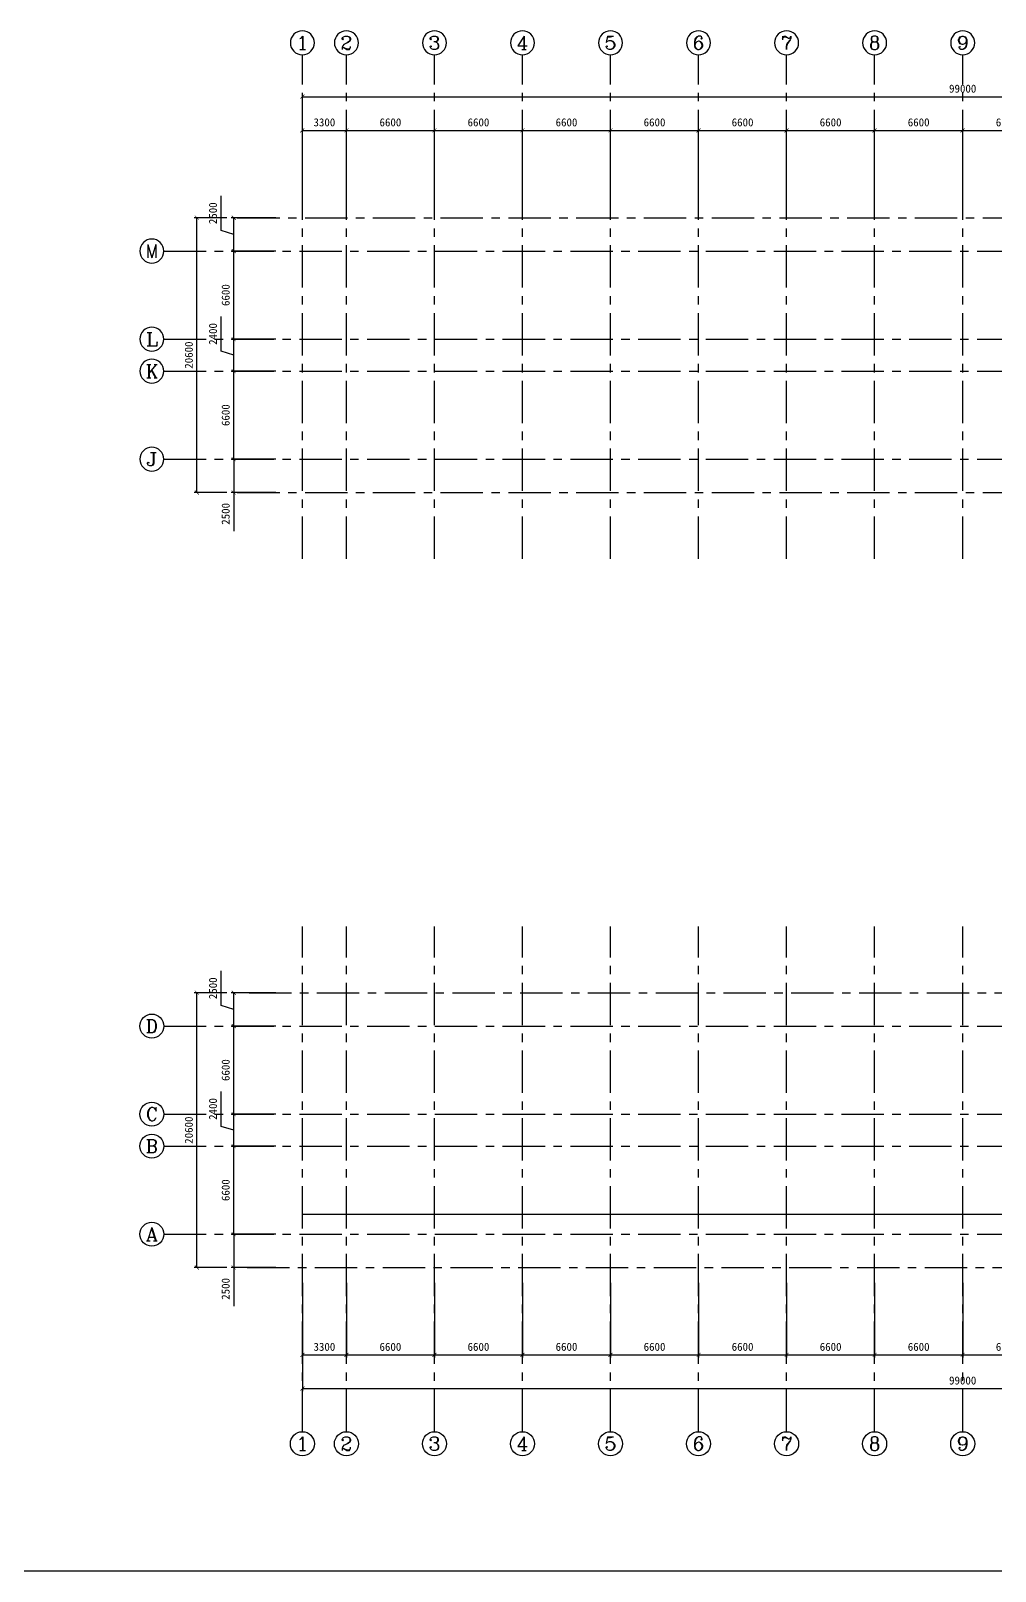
# Model space of a CAD drawing. Extents: x -738708 to 1376724, y 0 to 1572010.
# Drawn here: x 466472 to 538767, y 753489 to 868963 of the extents above; entities that cross this region are included whole.
import ezdxf
from ezdxf.enums import TextEntityAlignment as Align

# ---------------------------------------------------------------- set-up
doc = ezdxf.new("R2010")
doc.units = 0
doc.linetypes.add('CENTER', pattern=[50.8, 31.75, -6.35, 6.35, -6.35])
doc.layers.get('0').update_dxf_attribs({"linetype": 'CONTINUOUS'})
doc.layers.get('DEFPOINTS').update_dxf_attribs({"linetype": 'CONTINUOUS'})
for name, color, linetype in [('AXIS', 7, 'CONTINUOUS'), ('标注', 7, 'CONTINUOUS'), ('轴线', 1, 'CENTER'), ('轴线号', 7, 'CONTINUOUS')]:
    doc.layers.add(name, color=color, linetype=linetype)
doc.styles.add('COMPLEX', font='COMPLEX')
doc.dimstyles.new('ISO-25', dxfattribs={"dimtxt": 600, "dimasz": 300, "dimexe": 200, "dimexo": 2000, "dimgap": 300, "dimtad": 1, "dimdec": 0, "dimtxsty": 'STANDARD', "dimblk": 'ARCHTICK', "dimcen": 2.5, "dimazin": 3, "dimtfac": 1, "dimtdec": 0, "dimtmove": 0, "dimatfit": 3})

# ---------------------------------------------------------------- blocks, each defined once
blk = doc.blocks.new('_ARCHTICK')
at = {"color": 0, "linetype": 'BYBLOCK', "const_width": 0.15}
blk.add_lwpolyline([(-0.5, -0.5), (0.5, 0.5)], dxfattribs=at)
blk = doc.blocks.new('*D246')
at = {"layer": 'DEFPOINTS', "color": 0}
for p in [(503330, 777100), (509930, 777100), (509930, 769705)]:
    blk.add_point(p, dxfattribs=at)
at = {"layer": '标注', "color": 0}
for p, q in [((503330, 775100), (503330, 769505)), ((509930, 775100), (509930, 769505)), ((503330, 769705), (509930, 769705))]:
    blk.add_line(p, q, dxfattribs=at)
at = {"layer": '标注', "color": 0, "xscale": 300, "yscale": 300, "zscale": 300, "rotation": 180}
blk.add_blockref('_ARCHTICK', (503330, 769705), dxfattribs=at)
at = {"layer": '标注', "color": 0, "xscale": 300, "yscale": 300, "zscale": 300}
blk.add_blockref('_ARCHTICK', (509930, 769705), dxfattribs=at)
at = {"layer": '标注', "color": 0, "insert": (506630, 770305), "char_height": 600, "attachment_point": 5}
blk.add_mtext('6600', dxfattribs=at)
blk = doc.blocks.new('*D247')
at = {"layer": 'DEFPOINTS', "color": 0}
for p in [(490130, 777100), (496730, 777100), (496730, 769705)]:
    blk.add_point(p, dxfattribs=at)
at = {"layer": '标注', "color": 0}
for p, q in [((490130, 775100), (490130, 769505)), ((496730, 775100), (496730, 769505)), ((490130, 769705), (496730, 769705))]:
    blk.add_line(p, q, dxfattribs=at)
at = {"layer": '标注', "color": 0, "xscale": 300, "yscale": 300, "zscale": 300, "rotation": 180}
blk.add_blockref('_ARCHTICK', (490130, 769705), dxfattribs=at)
at = {"layer": '标注', "color": 0, "xscale": 300, "yscale": 300, "zscale": 300}
blk.add_blockref('_ARCHTICK', (496730, 769705), dxfattribs=at)
at = {"layer": '标注', "color": 0, "insert": (493430, 770305), "char_height": 600, "attachment_point": 5}
blk.add_mtext('6600', dxfattribs=at)
blk = doc.blocks.new('*D249')
at = {"layer": 'DEFPOINTS', "color": 0}
for p in [(496730, 777100), (503330, 777100), (503330, 769705)]:
    blk.add_point(p, dxfattribs=at)
at = {"layer": '标注', "color": 0}
for p, q in [((496730, 775100), (496730, 769505)), ((503330, 775100), (503330, 769505)), ((496730, 769705), (503330, 769705))]:
    blk.add_line(p, q, dxfattribs=at)
at = {"layer": '标注', "color": 0, "xscale": 300, "yscale": 300, "zscale": 300, "rotation": 180}
blk.add_blockref('_ARCHTICK', (496730, 769705), dxfattribs=at)
at = {"layer": '标注', "color": 0, "xscale": 300, "yscale": 300, "zscale": 300}
blk.add_blockref('_ARCHTICK', (503330, 769705), dxfattribs=at)
at = {"layer": '标注', "color": 0, "insert": (500030, 770305), "char_height": 600, "attachment_point": 5}
blk.add_mtext('6600', dxfattribs=at)
blk = doc.blocks.new('*D307')
at = {"layer": 'DEFPOINTS', "color": 0}
for p in [(481680, 796852), (486830, 796852), (486830, 794352)]:
    blk.add_point(p, dxfattribs=at)
at = {"layer": '标注', "color": 0}
for p, q in [((480730, 795887), (480730, 798487)), ((484830, 796852), (481480, 796852)), ((481680, 794352), (481680, 796852)), ((481680, 795602), (480730, 795887)), ((484830, 794352), (481480, 794352))]:
    blk.add_line(p, q, dxfattribs=at)
at = {"layer": '标注', "color": 0, "xscale": 300, "yscale": 300, "zscale": 300}
for p, rotation in [((481680, 796852), 90), ((481680, 794352), 270)]:
    blk.add_blockref('_ARCHTICK', p, dxfattribs=dict(at, rotation=rotation))
at = {"layer": '标注', "color": 0, "insert": (480130, 797187), "char_height": 600, "attachment_point": 5, "rotation": 90}
blk.add_mtext('2500', dxfattribs=at)
blk = doc.blocks.new('*D308')
at = {"layer": 'DEFPOINTS', "color": 0}
for p in [(481680, 787752), (486830, 787752), (486830, 785352)]:
    blk.add_point(p, dxfattribs=at)
at = {"layer": '标注', "color": 0}
for p, q in [((480730, 786837), (480730, 789437)), ((484830, 787752), (481480, 787752)), ((481680, 785352), (481680, 787752)), ((481680, 786552), (480730, 786837)), ((484830, 785352), (481480, 785352))]:
    blk.add_line(p, q, dxfattribs=at)
at = {"layer": '标注', "color": 0, "xscale": 300, "yscale": 300, "zscale": 300}
for p, rotation in [((481680, 787752), 90), ((481680, 785352), 270)]:
    blk.add_blockref('_ARCHTICK', p, dxfattribs=dict(at, rotation=rotation))
at = {"layer": '标注', "color": 0, "insert": (480130, 788137), "char_height": 600, "attachment_point": 5, "rotation": 90}
blk.add_mtext('2400', dxfattribs=at)
blk = doc.blocks.new('*D310')
at = {"layer": 'DEFPOINTS', "color": 0}
for p in [(481680, 794352), (486830, 794352), (486830, 787752)]:
    blk.add_point(p, dxfattribs=at)
at = {"layer": '标注', "color": 0}
for p, q in [((484830, 794352), (481480, 794352)), ((481680, 787752), (481680, 794352)), ((484830, 787752), (481480, 787752))]:
    blk.add_line(p, q, dxfattribs=at)
at = {"layer": '标注', "color": 0, "xscale": 300, "yscale": 300, "zscale": 300}
for p, rotation in [((481680, 794352), 90), ((481680, 787752), 270)]:
    blk.add_blockref('_ARCHTICK', p, dxfattribs=dict(at, rotation=rotation))
at = {"layer": '标注', "color": 0, "insert": (481080, 791052), "char_height": 600, "attachment_point": 5, "rotation": 90}
blk.add_mtext('6600', dxfattribs=at)
blk = doc.blocks.new('*D250')
at = {"layer": 'DEFPOINTS', "color": 0}
for p in [(536330, 777100), (542930, 777100), (542930, 769705)]:
    blk.add_point(p, dxfattribs=at)
at = {"layer": '标注', "color": 0}
for p, q in [((536330, 775100), (536330, 769505)), ((542930, 775100), (542930, 769505)), ((536330, 769705), (542930, 769705))]:
    blk.add_line(p, q, dxfattribs=at)
at = {"layer": '标注', "color": 0, "xscale": 300, "yscale": 300, "zscale": 300, "rotation": 180}
blk.add_blockref('_ARCHTICK', (536330, 769705), dxfattribs=at)
at = {"layer": '标注', "color": 0, "xscale": 300, "yscale": 300, "zscale": 300}
blk.add_blockref('_ARCHTICK', (542930, 769705), dxfattribs=at)
at = {"layer": '标注', "color": 0, "insert": (539630, 770305), "char_height": 600, "attachment_point": 5}
blk.add_mtext('6600', dxfattribs=at)
blk = doc.blocks.new('*D251')
at = {"layer": 'DEFPOINTS', "color": 0}
for p in [(516530, 777100), (523130, 777100), (523130, 769705)]:
    blk.add_point(p, dxfattribs=at)
at = {"layer": '标注', "color": 0}
for p, q in [((516530, 775100), (516530, 769505)), ((523130, 775100), (523130, 769505)), ((516530, 769705), (523130, 769705))]:
    blk.add_line(p, q, dxfattribs=at)
at = {"layer": '标注', "color": 0, "xscale": 300, "yscale": 300, "zscale": 300, "rotation": 180}
blk.add_blockref('_ARCHTICK', (516530, 769705), dxfattribs=at)
at = {"layer": '标注', "color": 0, "xscale": 300, "yscale": 300, "zscale": 300}
blk.add_blockref('_ARCHTICK', (523130, 769705), dxfattribs=at)
at = {"layer": '标注', "color": 0, "insert": (519830, 770305), "char_height": 600, "attachment_point": 5}
blk.add_mtext('6600', dxfattribs=at)
blk = doc.blocks.new('*D252')
at = {"layer": 'DEFPOINTS', "color": 0}
for p in [(509930, 777100), (516530, 777100), (516530, 769705)]:
    blk.add_point(p, dxfattribs=at)
at = {"layer": '标注', "color": 0}
for p, q in [((509930, 775100), (509930, 769505)), ((516530, 775100), (516530, 769505)), ((509930, 769705), (516530, 769705))]:
    blk.add_line(p, q, dxfattribs=at)
at = {"layer": '标注', "color": 0, "xscale": 300, "yscale": 300, "zscale": 300, "rotation": 180}
blk.add_blockref('_ARCHTICK', (509930, 769705), dxfattribs=at)
at = {"layer": '标注', "color": 0, "xscale": 300, "yscale": 300, "zscale": 300}
blk.add_blockref('_ARCHTICK', (516530, 769705), dxfattribs=at)
at = {"layer": '标注', "color": 0, "insert": (513230, 770305), "char_height": 600, "attachment_point": 5}
blk.add_mtext('6600', dxfattribs=at)
blk = doc.blocks.new('*D253')
at = {"layer": 'DEFPOINTS', "color": 0}
for p in [(529730, 777100), (536330, 777100), (536330, 769705)]:
    blk.add_point(p, dxfattribs=at)
at = {"layer": '标注', "color": 0}
for p, q in [((529730, 775100), (529730, 769505)), ((536330, 775100), (536330, 769505)), ((529730, 769705), (536330, 769705))]:
    blk.add_line(p, q, dxfattribs=at)
at = {"layer": '标注', "color": 0, "xscale": 300, "yscale": 300, "zscale": 300, "rotation": 180}
blk.add_blockref('_ARCHTICK', (529730, 769705), dxfattribs=at)
at = {"layer": '标注', "color": 0, "xscale": 300, "yscale": 300, "zscale": 300}
blk.add_blockref('_ARCHTICK', (536330, 769705), dxfattribs=at)
at = {"layer": '标注', "color": 0, "insert": (533030, 770305), "char_height": 600, "attachment_point": 5}
blk.add_mtext('6600', dxfattribs=at)
blk = doc.blocks.new('*D254')
at = {"layer": 'DEFPOINTS', "color": 0}
for p in [(523130, 777100), (529730, 777100), (529730, 769705)]:
    blk.add_point(p, dxfattribs=at)
at = {"layer": '标注', "color": 0}
for p, q in [((523130, 775100), (523130, 769505)), ((529730, 775100), (529730, 769505)), ((523130, 769705), (529730, 769705))]:
    blk.add_line(p, q, dxfattribs=at)
at = {"layer": '标注', "color": 0, "xscale": 300, "yscale": 300, "zscale": 300, "rotation": 180}
blk.add_blockref('_ARCHTICK', (523130, 769705), dxfattribs=at)
at = {"layer": '标注', "color": 0, "xscale": 300, "yscale": 300, "zscale": 300}
blk.add_blockref('_ARCHTICK', (529730, 769705), dxfattribs=at)
at = {"layer": '标注', "color": 0, "insert": (526430, 770305), "char_height": 600, "attachment_point": 5}
blk.add_mtext('6600', dxfattribs=at)
blk = doc.blocks.new('*D258')
at = {"layer": 'DEFPOINTS', "color": 0}
for p in [(509930, 861499), (503330, 854104), (509930, 854104)]:
    blk.add_point(p, dxfattribs=at)
at = {"layer": '标注', "color": 0}
for p, q in [((503330, 856104), (503330, 861699)), ((503330, 861499), (509930, 861499)), ((509930, 856104), (509930, 861699))]:
    blk.add_line(p, q, dxfattribs=at)
at = {"layer": '标注', "color": 0, "xscale": 300, "yscale": 300, "zscale": 300, "rotation": 180}
blk.add_blockref('_ARCHTICK', (503330, 861499), dxfattribs=at)
at = {"layer": '标注', "color": 0, "xscale": 300, "yscale": 300, "zscale": 300}
blk.add_blockref('_ARCHTICK', (509930, 861499), dxfattribs=at)
at = {"layer": '标注', "color": 0, "insert": (506630, 862099), "char_height": 600, "attachment_point": 5}
blk.add_mtext('6600', dxfattribs=at)
blk = doc.blocks.new('*D261')
at = {"layer": 'DEFPOINTS', "color": 0}
for p in [(481680, 854952), (486830, 854952), (486830, 852452)]:
    blk.add_point(p, dxfattribs=at)
at = {"layer": '标注', "color": 0}
for p, q in [((480730, 853987), (480730, 856587)), ((484830, 854952), (481480, 854952)), ((481680, 852452), (481680, 854952)), ((481680, 853702), (480730, 853987)), ((484830, 852452), (481480, 852452))]:
    blk.add_line(p, q, dxfattribs=at)
at = {"layer": '标注', "color": 0, "xscale": 300, "yscale": 300, "zscale": 300}
for p, rotation in [((481680, 854952), 90), ((481680, 852452), 270)]:
    blk.add_blockref('_ARCHTICK', p, dxfattribs=dict(at, rotation=rotation))
at = {"layer": '标注', "color": 0, "insert": (480130, 855287), "char_height": 600, "attachment_point": 5, "rotation": 90}
blk.add_mtext('2500', dxfattribs=at)
blk = doc.blocks.new('*D262')
at = {"layer": 'DEFPOINTS', "color": 0}
for p in [(496730, 861499), (490130, 854104), (496730, 854104)]:
    blk.add_point(p, dxfattribs=at)
at = {"layer": '标注', "color": 0}
for p, q in [((490130, 856104), (490130, 861699)), ((490130, 861499), (496730, 861499)), ((496730, 856104), (496730, 861699))]:
    blk.add_line(p, q, dxfattribs=at)
at = {"layer": '标注', "color": 0, "xscale": 300, "yscale": 300, "zscale": 300, "rotation": 180}
blk.add_blockref('_ARCHTICK', (490130, 861499), dxfattribs=at)
at = {"layer": '标注', "color": 0, "xscale": 300, "yscale": 300, "zscale": 300}
blk.add_blockref('_ARCHTICK', (496730, 861499), dxfattribs=at)
at = {"layer": '标注', "color": 0, "insert": (493430, 862099), "char_height": 600, "attachment_point": 5}
blk.add_mtext('6600', dxfattribs=at)
blk = doc.blocks.new('*D263')
at = {"layer": 'DEFPOINTS', "color": 0}
for p in [(503330, 861499), (496730, 854104), (503330, 854104)]:
    blk.add_point(p, dxfattribs=at)
at = {"layer": '标注', "color": 0}
for p, q in [((496730, 856104), (496730, 861699)), ((496730, 861499), (503330, 861499)), ((503330, 856104), (503330, 861699))]:
    blk.add_line(p, q, dxfattribs=at)
at = {"layer": '标注', "color": 0, "xscale": 300, "yscale": 300, "zscale": 300, "rotation": 180}
blk.add_blockref('_ARCHTICK', (496730, 861499), dxfattribs=at)
at = {"layer": '标注', "color": 0, "xscale": 300, "yscale": 300, "zscale": 300}
blk.add_blockref('_ARCHTICK', (503330, 861499), dxfattribs=at)
at = {"layer": '标注', "color": 0, "insert": (500030, 862099), "char_height": 600, "attachment_point": 5}
blk.add_mtext('6600', dxfattribs=at)
blk = doc.blocks.new('*D265')
at = {"layer": 'DEFPOINTS', "color": 0}
for p in [(481680, 845852), (486830, 845852), (486830, 843452)]:
    blk.add_point(p, dxfattribs=at)
at = {"layer": '标注', "color": 0}
for p, q in [((480730, 844937), (480730, 847537)), ((484830, 845852), (481480, 845852)), ((481680, 843452), (481680, 845852)), ((481680, 844652), (480730, 844937)), ((484830, 843452), (481480, 843452))]:
    blk.add_line(p, q, dxfattribs=at)
at = {"layer": '标注', "color": 0, "xscale": 300, "yscale": 300, "zscale": 300}
for p, rotation in [((481680, 845852), 90), ((481680, 843452), 270)]:
    blk.add_blockref('_ARCHTICK', p, dxfattribs=dict(at, rotation=rotation))
at = {"layer": '标注', "color": 0, "insert": (480130, 846237), "char_height": 600, "attachment_point": 5, "rotation": 90}
blk.add_mtext('2400', dxfattribs=at)
blk = doc.blocks.new('*D267')
at = {"layer": 'DEFPOINTS', "color": 0}
for p in [(481680, 852452), (486830, 852452), (486830, 845852)]:
    blk.add_point(p, dxfattribs=at)
at = {"layer": '标注', "color": 0}
for p, q in [((484830, 852452), (481480, 852452)), ((481680, 845852), (481680, 852452)), ((484830, 845852), (481480, 845852))]:
    blk.add_line(p, q, dxfattribs=at)
at = {"layer": '标注', "color": 0, "xscale": 300, "yscale": 300, "zscale": 300}
for p, rotation in [((481680, 852452), 90), ((481680, 845852), 270)]:
    blk.add_blockref('_ARCHTICK', p, dxfattribs=dict(at, rotation=rotation))
at = {"layer": '标注', "color": 0, "insert": (481080, 849152), "char_height": 600, "attachment_point": 5, "rotation": 90}
blk.add_mtext('6600', dxfattribs=at)
blk = doc.blocks.new('*D271')
at = {"layer": 'DEFPOINTS', "color": 0}
for p in [(516530, 861499), (509930, 854104), (516530, 854104)]:
    blk.add_point(p, dxfattribs=at)
at = {"layer": '标注', "color": 0}
for p, q in [((509930, 856104), (509930, 861699)), ((509930, 861499), (516530, 861499)), ((516530, 856104), (516530, 861699))]:
    blk.add_line(p, q, dxfattribs=at)
at = {"layer": '标注', "color": 0, "xscale": 300, "yscale": 300, "zscale": 300, "rotation": 180}
blk.add_blockref('_ARCHTICK', (509930, 861499), dxfattribs=at)
at = {"layer": '标注', "color": 0, "xscale": 300, "yscale": 300, "zscale": 300}
blk.add_blockref('_ARCHTICK', (516530, 861499), dxfattribs=at)
at = {"layer": '标注', "color": 0, "insert": (513230, 862099), "char_height": 600, "attachment_point": 5}
blk.add_mtext('6600', dxfattribs=at)
blk = doc.blocks.new('*D272')
at = {"layer": 'DEFPOINTS', "color": 0}
for p in [(523130, 861499), (516530, 854104), (523130, 854104)]:
    blk.add_point(p, dxfattribs=at)
at = {"layer": '标注', "color": 0}
for p, q in [((516530, 856104), (516530, 861699)), ((516530, 861499), (523130, 861499)), ((523130, 856104), (523130, 861699))]:
    blk.add_line(p, q, dxfattribs=at)
at = {"layer": '标注', "color": 0, "xscale": 300, "yscale": 300, "zscale": 300, "rotation": 180}
blk.add_blockref('_ARCHTICK', (516530, 861499), dxfattribs=at)
at = {"layer": '标注', "color": 0, "xscale": 300, "yscale": 300, "zscale": 300}
blk.add_blockref('_ARCHTICK', (523130, 861499), dxfattribs=at)
at = {"layer": '标注', "color": 0, "insert": (519830, 862099), "char_height": 600, "attachment_point": 5}
blk.add_mtext('6600', dxfattribs=at)
blk = doc.blocks.new('*D273')
at = {"layer": 'DEFPOINTS', "color": 0}
for p in [(529730, 861499), (523130, 854104), (529730, 854104)]:
    blk.add_point(p, dxfattribs=at)
at = {"layer": '标注', "color": 0}
for p, q in [((523130, 856104), (523130, 861699)), ((523130, 861499), (529730, 861499)), ((529730, 856104), (529730, 861699))]:
    blk.add_line(p, q, dxfattribs=at)
at = {"layer": '标注', "color": 0, "xscale": 300, "yscale": 300, "zscale": 300, "rotation": 180}
blk.add_blockref('_ARCHTICK', (523130, 861499), dxfattribs=at)
at = {"layer": '标注', "color": 0, "xscale": 300, "yscale": 300, "zscale": 300}
blk.add_blockref('_ARCHTICK', (529730, 861499), dxfattribs=at)
at = {"layer": '标注', "color": 0, "insert": (526430, 862099), "char_height": 600, "attachment_point": 5}
blk.add_mtext('6600', dxfattribs=at)
blk = doc.blocks.new('*D274')
at = {"layer": 'DEFPOINTS', "color": 0}
for p in [(536330, 861499), (529730, 854104), (536330, 854104)]:
    blk.add_point(p, dxfattribs=at)
at = {"layer": '标注', "color": 0}
for p, q in [((529730, 856104), (529730, 861699)), ((529730, 861499), (536330, 861499)), ((536330, 856104), (536330, 861699))]:
    blk.add_line(p, q, dxfattribs=at)
at = {"layer": '标注', "color": 0, "xscale": 300, "yscale": 300, "zscale": 300, "rotation": 180}
blk.add_blockref('_ARCHTICK', (529730, 861499), dxfattribs=at)
at = {"layer": '标注', "color": 0, "xscale": 300, "yscale": 300, "zscale": 300}
blk.add_blockref('_ARCHTICK', (536330, 861499), dxfattribs=at)
at = {"layer": '标注', "color": 0, "insert": (533030, 862099), "char_height": 600, "attachment_point": 5}
blk.add_mtext('6600', dxfattribs=at)
blk = doc.blocks.new('*D275')
at = {"layer": 'DEFPOINTS', "color": 0}
for p in [(542930, 861499), (536330, 854104), (542930, 854104)]:
    blk.add_point(p, dxfattribs=at)
at = {"layer": '标注', "color": 0}
for p, q in [((536330, 856104), (536330, 861699)), ((536330, 861499), (542930, 861499)), ((542930, 856104), (542930, 861699))]:
    blk.add_line(p, q, dxfattribs=at)
at = {"layer": '标注', "color": 0, "xscale": 300, "yscale": 300, "zscale": 300, "rotation": 180}
blk.add_blockref('_ARCHTICK', (536330, 861499), dxfattribs=at)
at = {"layer": '标注', "color": 0, "xscale": 300, "yscale": 300, "zscale": 300}
blk.add_blockref('_ARCHTICK', (542930, 861499), dxfattribs=at)
at = {"layer": '标注', "color": 0, "insert": (539630, 862099), "char_height": 600, "attachment_point": 5}
blk.add_mtext('6600', dxfattribs=at)
blk = doc.blocks.new('*D243')
at = {"layer": 'DEFPOINTS', "color": 0}
for p in [(585830, 864025), (486830, 859104), (585830, 859104)]:
    blk.add_point(p, dxfattribs=at)
at = {"layer": '标注', "color": 0}
for p, q in [((486830, 861104), (486830, 864225)), ((486830, 864025), (585830, 864025)), ((585830, 861104), (585830, 864225))]:
    blk.add_line(p, q, dxfattribs=at)
at = {"layer": '标注', "color": 0, "xscale": 300, "yscale": 300, "zscale": 300, "rotation": 180}
blk.add_blockref('_ARCHTICK', (486830, 864025), dxfattribs=at)
at = {"layer": '标注', "color": 0, "xscale": 300, "yscale": 300, "zscale": 300}
blk.add_blockref('_ARCHTICK', (585830, 864025), dxfattribs=at)
at = {"layer": '标注', "color": 0, "insert": (536330, 864625), "char_height": 600, "attachment_point": 5}
blk.add_mtext('99000', dxfattribs=at)
blk = doc.blocks.new('*D242')
at = {"layer": 'DEFPOINTS', "color": 0}
for p in [(486830, 772100), (585830, 772100), (585830, 767179)]:
    blk.add_point(p, dxfattribs=at)
at = {"layer": '标注', "color": 0}
for p, q in [((486830, 770100), (486830, 766979)), ((585830, 770100), (585830, 766979)), ((486830, 767179), (585830, 767179))]:
    blk.add_line(p, q, dxfattribs=at)
at = {"layer": '标注', "color": 0, "xscale": 300, "yscale": 300, "zscale": 300, "rotation": 180}
blk.add_blockref('_ARCHTICK', (486830, 767179), dxfattribs=at)
at = {"layer": '标注', "color": 0, "xscale": 300, "yscale": 300, "zscale": 300}
blk.add_blockref('_ARCHTICK', (585830, 767179), dxfattribs=at)
at = {"layer": '标注', "color": 0, "insert": (536330, 767779), "char_height": 600, "attachment_point": 5}
blk.add_mtext('99000', dxfattribs=at)
blk = doc.blocks.new('_AXISO')
blk.add_circle((0, 0), 0.5)
at = {"layer": '轴线号', "style": 'COMPLEX', "width": 1.041667}
blk.add_attdef('A', text='', height=0.56, dxfattribs=at).set_placement((-0.25, -0.28), (0.25, -0.28), align=Align.FIT)
blk = doc.blocks.new('*D309')
at = {"layer": 'DEFPOINTS', "color": 0}
for p in [(481680, 785352), (486830, 785352), (486830, 778752)]:
    blk.add_point(p, dxfattribs=at)
at = {"layer": '标注', "color": 0}
for p, q in [((484830, 785352), (481480, 785352)), ((481680, 778752), (481680, 785352)), ((484830, 778752), (481480, 778752))]:
    blk.add_line(p, q, dxfattribs=at)
at = {"layer": '标注', "color": 0, "xscale": 300, "yscale": 300, "zscale": 300}
for p, rotation in [((481680, 785352), 90), ((481680, 778752), 270)]:
    blk.add_blockref('_ARCHTICK', p, dxfattribs=dict(at, rotation=rotation))
at = {"layer": '标注', "color": 0, "insert": (481080, 782052), "char_height": 600, "attachment_point": 5, "rotation": 90}
blk.add_mtext('6600', dxfattribs=at)
blk = doc.blocks.new('*D306')
at = {"layer": 'DEFPOINTS', "color": 0}
for p in [(478920, 796852), (483155, 796852), (483155, 776252)]:
    blk.add_point(p, dxfattribs=at)
at = {"layer": '标注', "color": 0}
for p, q in [((481155, 796852), (478720, 796852)), ((478920, 776252), (478920, 796852)), ((481155, 776252), (478720, 776252))]:
    blk.add_line(p, q, dxfattribs=at)
at = {"layer": '标注', "color": 0, "xscale": 300, "yscale": 300, "zscale": 300}
for p, rotation in [((478920, 796852), 90), ((478920, 776252), 270)]:
    blk.add_blockref('_ARCHTICK', p, dxfattribs=dict(at, rotation=rotation))
at = {"layer": '标注', "color": 0, "insert": (478320, 786552), "char_height": 600, "attachment_point": 5, "rotation": 90}
blk.add_mtext('20600', dxfattribs=at)
blk = doc.blocks.new('*D248')
at = {"layer": 'DEFPOINTS', "color": 0}
for p in [(486830, 777100), (490130, 777100), (490130, 769705)]:
    blk.add_point(p, dxfattribs=at)
at = {"layer": '标注', "color": 0}
for p, q in [((486830, 775100), (486830, 769505)), ((490130, 775100), (490130, 769505)), ((486830, 769705), (490130, 769705))]:
    blk.add_line(p, q, dxfattribs=at)
at = {"layer": '标注', "color": 0, "xscale": 300, "yscale": 300, "zscale": 300, "rotation": 180}
blk.add_blockref('_ARCHTICK', (486830, 769705), dxfattribs=at)
at = {"layer": '标注', "color": 0, "xscale": 300, "yscale": 300, "zscale": 300}
blk.add_blockref('_ARCHTICK', (490130, 769705), dxfattribs=at)
at = {"layer": '标注', "color": 0, "insert": (488480, 770305), "char_height": 600, "attachment_point": 5}
blk.add_mtext('3300', dxfattribs=at)
blk = doc.blocks.new('*D305')
at = {"layer": 'DEFPOINTS', "color": 0}
for p in [(486830, 778752), (481680, 776252), (486830, 776252)]:
    blk.add_point(p, dxfattribs=at)
at = {"layer": '标注', "color": 0}
for p, q in [((484830, 778752), (481480, 778752)), ((481680, 778752), (481680, 776252)), ((484830, 776252), (481480, 776252)), ((481680, 776252), (481680, 773352))]:
    blk.add_line(p, q, dxfattribs=at)
at = {"layer": '标注', "color": 0, "xscale": 300, "yscale": 300, "zscale": 300}
for p, rotation in [((481680, 778752), 90), ((481680, 776252), 270)]:
    blk.add_blockref('_ARCHTICK', p, dxfattribs=dict(at, rotation=rotation))
at = {"layer": '标注', "color": 0, "insert": (481080, 774652), "char_height": 600, "attachment_point": 5, "rotation": 90}
blk.add_mtext('2500', dxfattribs=at)
blk = doc.blocks.new('*D260')
at = {"layer": 'DEFPOINTS', "color": 0}
for p in [(490130, 861499), (486830, 854104), (490130, 854104)]:
    blk.add_point(p, dxfattribs=at)
at = {"layer": '标注', "color": 0}
for p, q in [((486830, 856104), (486830, 861699)), ((486830, 861499), (490130, 861499)), ((490130, 856104), (490130, 861699))]:
    blk.add_line(p, q, dxfattribs=at)
at = {"layer": '标注', "color": 0, "xscale": 300, "yscale": 300, "zscale": 300, "rotation": 180}
blk.add_blockref('_ARCHTICK', (486830, 861499), dxfattribs=at)
at = {"layer": '标注', "color": 0, "xscale": 300, "yscale": 300, "zscale": 300}
blk.add_blockref('_ARCHTICK', (490130, 861499), dxfattribs=at)
at = {"layer": '标注', "color": 0, "insert": (488480, 862099), "char_height": 600, "attachment_point": 5}
blk.add_mtext('3300', dxfattribs=at)
blk = doc.blocks.new('*D259')
at = {"layer": 'DEFPOINTS', "color": 0}
for p in [(478920, 854952), (483155, 854952), (483155, 834352)]:
    blk.add_point(p, dxfattribs=at)
at = {"layer": '标注', "color": 0}
for p, q in [((481155, 854952), (478720, 854952)), ((478920, 834352), (478920, 854952)), ((481155, 834352), (478720, 834352))]:
    blk.add_line(p, q, dxfattribs=at)
at = {"layer": '标注', "color": 0, "xscale": 300, "yscale": 300, "zscale": 300}
for p, rotation in [((478920, 854952), 90), ((478920, 834352), 270)]:
    blk.add_blockref('_ARCHTICK', p, dxfattribs=dict(at, rotation=rotation))
at = {"layer": '标注', "color": 0, "insert": (478320, 844652), "char_height": 600, "attachment_point": 5, "rotation": 90}
blk.add_mtext('20600', dxfattribs=at)
blk = doc.blocks.new('*D264')
at = {"layer": 'DEFPOINTS', "color": 0}
for p in [(486830, 836852), (481680, 834352), (486830, 834352)]:
    blk.add_point(p, dxfattribs=at)
at = {"layer": '标注', "color": 0}
for p, q in [((484830, 836852), (481480, 836852)), ((481680, 836852), (481680, 834352)), ((484830, 834352), (481480, 834352)), ((481680, 834352), (481680, 831452))]:
    blk.add_line(p, q, dxfattribs=at)
at = {"layer": '标注', "color": 0, "xscale": 300, "yscale": 300, "zscale": 300}
for p, rotation in [((481680, 836852), 90), ((481680, 834352), 270)]:
    blk.add_blockref('_ARCHTICK', p, dxfattribs=dict(at, rotation=rotation))
at = {"layer": '标注', "color": 0, "insert": (481080, 832752), "char_height": 600, "attachment_point": 5, "rotation": 90}
blk.add_mtext('2500', dxfattribs=at)
blk = doc.blocks.new('*D266')
at = {"layer": 'DEFPOINTS', "color": 0}
for p in [(481680, 843452), (486830, 843452), (486830, 836852)]:
    blk.add_point(p, dxfattribs=at)
at = {"layer": '标注', "color": 0}
for p, q in [((484830, 843452), (481480, 843452)), ((481680, 836852), (481680, 843452)), ((484830, 836852), (481480, 836852))]:
    blk.add_line(p, q, dxfattribs=at)
at = {"layer": '标注', "color": 0, "xscale": 300, "yscale": 300, "zscale": 300}
for p, rotation in [((481680, 843452), 90), ((481680, 836852), 270)]:
    blk.add_blockref('_ARCHTICK', p, dxfattribs=dict(at, rotation=rotation))
at = {"layer": '标注', "color": 0, "insert": (481080, 840152), "char_height": 600, "attachment_point": 5, "rotation": 90}
blk.add_mtext('6600', dxfattribs=at)

msp = doc.modelspace()

# ---------------------------------------------------------------- linework, layer by layer
at = {"ltscale": 100}
msp.add_line((486830.1, 780252.1), (585830.1, 780252.1), dxfattribs=at)
at = {"layer": '标注'}
msp.add_line((611061.1, 753489.1), (392021.1, 753489.1), dxfattribs=at)
at = {"layer": '轴线', "ltscale": 100}
for p, q in [((486830.1, 829388.5), (486830.1, 867163.3)), ((490130.1, 829388.5), (490130.1, 867163.3)), ((496730.1, 829388.5), (496730.1, 867163.3)), ((503330.1, 829388.5), (503330.1, 867163.3)), ((509930.1, 829388.5), (509930.1, 867163.3)), ((516530.1, 829388.5), (516530.1, 867163.3)), ((523130.1, 829388.5), (523130.1, 867163.3)), ((529730.1, 829388.5), (529730.1, 867163.3)), ((536330.1, 829388.5), (536330.1, 867163.3)), ((481953.4, 854952.1), (593751.8, 854952.1)), ((476444.6, 852452.1), (595530.9, 852452.1)), ((476444.6, 845852.1), (595530.9, 845852.1)), ((476444.6, 843452.1), (595530.9, 843452.1)), ((476444.6, 836852.1), (595530.9, 836852.1)), ((481953.4, 834352.1), (593751.8, 834352.1)), ((486830.1, 763945.1), (486830.1, 801815.7)), ((490130.1, 763945.1), (490130.1, 801815.7)), ((496730.1, 763945.1), (496730.1, 801815.7)), ((503330.1, 763945.1), (503330.1, 801815.7)), ((509930.1, 763945.1), (509930.1, 801815.7)), ((516530.1, 763945.1), (516530.1, 801815.7)), ((523130.1, 763945.1), (523130.1, 801815.7)), ((529730.1, 763945.1), (529730.1, 801815.7)), ((536330.1, 763945.1), (536330.1, 801815.7)), ((482839, 796852.1), (589928.2, 796852.1)), ((476444.6, 794352.1), (596472.7, 794352.1)), ((476444.6, 787752.1), (596472.7, 787752.1)), ((476444.6, 785352.1), (596472.7, 785352.1)), ((476444.6, 778752.1), (596472.7, 778752.1)), ((482689.7, 776252.1), (589995, 776252.1))]:
    msp.add_line(p, q, dxfattribs=at)

# ---------------------------------------------------------------- block references
at = {"layer": 'AXIS'}
ref = msp.add_blockref('_AXISO', (486830.1, 868063.3), dxfattribs=dict(at, xscale=-1800, yscale=1800, zscale=1800, rotation=180))
ref.add_attrib('A', '1', dxfattribs={"layer": '轴线号', "height": 1008, "style": 'COMPLEX', "width": 2.083333}).set_placement((486380.1, 867559.3), (487280.1, 867559.3), align=Align.FIT)
ref = msp.add_blockref('_AXISO', (490130.1, 868063.3), dxfattribs=dict(at, xscale=-1800, yscale=1800, zscale=1800, rotation=180))
ref.add_attrib('A', '2', dxfattribs={"layer": '轴线号', "height": 1008, "style": 'COMPLEX', "width": 1.339286}).set_placement((489680.1, 867559.3), (490580.1, 867559.3), align=Align.FIT)
ref = msp.add_blockref('_AXISO', (496730.1, 868063.3), dxfattribs=dict(at, xscale=-1800, yscale=1800, zscale=1800, rotation=180))
ref.add_attrib('A', '3', dxfattribs={"layer": '轴线号', "height": 1008, "style": 'COMPLEX', "width": 1.339286}).set_placement((496280.1, 867559.3), (497180.1, 867559.3), align=Align.FIT)
ref = msp.add_blockref('_AXISO', (503330.1, 868063.3), dxfattribs=dict(at, xscale=-1800, yscale=1800, zscale=1800, rotation=180))
ref.add_attrib('A', '4', dxfattribs={"layer": '轴线号', "height": 1008, "style": 'COMPLEX', "width": 1.171875}).set_placement((502880.1, 867559.3), (503780.1, 867559.3), align=Align.FIT)
ref = msp.add_blockref('_AXISO', (509930.1, 868063.3), dxfattribs=dict(at, xscale=-1800, yscale=1800, zscale=1800, rotation=180))
ref.add_attrib('A', '5', dxfattribs={"layer": '轴线号', "height": 1008, "style": 'COMPLEX', "width": 1.339286}).set_placement((509480.1, 867559.3), (510380.1, 867559.3), align=Align.FIT)
ref = msp.add_blockref('_AXISO', (516530.1, 868063.3), dxfattribs=dict(at, xscale=-1800, yscale=1800, zscale=1800, rotation=180))
ref.add_attrib('A', '6', dxfattribs={"layer": '轴线号', "height": 1008, "style": 'COMPLEX', "width": 1.339286}).set_placement((516080.1, 867559.3), (516980.1, 867559.3), align=Align.FIT)
ref = msp.add_blockref('_AXISO', (523130.1, 868063.3), dxfattribs=dict(at, xscale=-1800, yscale=1800, zscale=1800, rotation=180))
ref.add_attrib('A', '7', dxfattribs={"layer": '轴线号', "height": 1008, "style": 'COMPLEX', "width": 1.339286}).set_placement((522680.1, 867559.3), (523580.1, 867559.3), align=Align.FIT)
ref = msp.add_blockref('_AXISO', (529730.1, 868063.3), dxfattribs=dict(at, xscale=-1800, yscale=1800, zscale=1800, rotation=180))
ref.add_attrib('A', '8', dxfattribs={"layer": '轴线号', "height": 1008, "style": 'COMPLEX', "width": 1.339286}).set_placement((529280.1, 867559.3), (530180.1, 867559.3), align=Align.FIT)
ref = msp.add_blockref('_AXISO', (536330.1, 868063.3), dxfattribs=dict(at, xscale=-1800, yscale=1800, zscale=1800, rotation=180))
ref.add_attrib('A', '9', dxfattribs={"layer": '轴线号', "height": 1008, "style": 'COMPLEX', "width": 1.339286}).set_placement((535880.1, 867559.3), (536780.1, 867559.3), align=Align.FIT)
ref = msp.add_blockref('_AXISO', (475544.6, 852452.1), dxfattribs=dict(at, xscale=-1800, yscale=1800, zscale=1800, rotation=180))
ref.add_attrib('A', 'M', dxfattribs={"layer": '轴线号', "height": 1008, "style": 'COMPLEX', "width": 0.892857}).set_placement((475094.6, 851948.1), (475994.6, 851948.1), align=Align.FIT)
ref = msp.add_blockref('_AXISO', (475544.6, 845852.1), dxfattribs=dict(at, xscale=-1800, yscale=1800, zscale=1800, rotation=180))
ref.add_attrib('A', 'L', dxfattribs={"layer": '轴线号', "height": 1008, "style": 'COMPLEX', "width": 1.25}).set_placement((475094.6, 845348.1), (475994.6, 845348.1), align=Align.FIT)
ref = msp.add_blockref('_AXISO', (475544.6, 843452.1), dxfattribs=dict(at, xscale=-1800, yscale=1800, zscale=1800, rotation=180))
ref.add_attrib('A', 'K', dxfattribs={"layer": '轴线号', "height": 1008, "style": 'COMPLEX', "width": 0.986842}).set_placement((475094.6, 842948.1), (475994.6, 842948.1), align=Align.FIT)
ref = msp.add_blockref('_AXISO', (475544.6, 836852.1), dxfattribs=dict(at, xscale=-1800, yscale=1800, zscale=1800, rotation=180))
ref.add_attrib('A', 'J', dxfattribs={"layer": '轴线号', "height": 1008, "style": 'COMPLEX', "width": 1.704545}).set_placement((475094.6, 836348.1), (475994.6, 836348.1), align=Align.FIT)
ref = msp.add_blockref('_AXISO', (475544.6, 794352.1), dxfattribs=dict(at, xscale=1800, yscale=1800, zscale=1800))
ref.add_attrib('A', 'D', dxfattribs={"layer": '轴线号', "height": 1008, "style": 'COMPLEX', "width": 1.102941}).set_placement((475094.6, 793848.1), (475994.6, 793848.1), align=Align.FIT)
ref = msp.add_blockref('_AXISO', (475544.6, 787752.1), dxfattribs=dict(at, xscale=1800, yscale=1800, zscale=1800))
ref.add_attrib('A', 'C', dxfattribs={"layer": '轴线号', "height": 1008, "style": 'COMPLEX', "width": 1.25}).set_placement((475094.6, 787248.1), (475994.6, 787248.1), align=Align.FIT)
ref = msp.add_blockref('_AXISO', (475544.6, 785352.1), dxfattribs=dict(at, xscale=1800, yscale=1800, zscale=1800))
ref.add_attrib('A', 'B', dxfattribs={"layer": '轴线号', "height": 1008, "style": 'COMPLEX', "width": 1.102941}).set_placement((475094.6, 784848.1), (475994.6, 784848.1), align=Align.FIT)
at = {"layer": 'AXIS', "xscale": 1800, "yscale": 1800, "zscale": 1800}
msp.add_blockref('_AXISO', (475544.6, 778752.1), dxfattribs=at).add_auto_attribs({'A': 'A'})
at = {"layer": 'AXIS'}
ref = msp.add_blockref('_AXISO', (486830.1, 763045.1), dxfattribs=dict(at, xscale=1800, yscale=1800, zscale=1800))
ref.add_attrib('A', '1', dxfattribs={"layer": '轴线号', "height": 1008, "style": 'COMPLEX', "width": 2.083333}).set_placement((486380.1, 762541.1), (487280.1, 762541.1), align=Align.FIT)
ref = msp.add_blockref('_AXISO', (490130.1, 763045.1), dxfattribs=dict(at, xscale=1800, yscale=1800, zscale=1800))
ref.add_attrib('A', '2', dxfattribs={"layer": '轴线号', "height": 1008, "style": 'COMPLEX', "width": 1.339286}).set_placement((489680.1, 762541.1), (490580.1, 762541.1), align=Align.FIT)
ref = msp.add_blockref('_AXISO', (496730.1, 763045.1), dxfattribs=dict(at, xscale=1800, yscale=1800, zscale=1800))
ref.add_attrib('A', '3', dxfattribs={"layer": '轴线号', "height": 1008, "style": 'COMPLEX', "width": 1.339286}).set_placement((496280.1, 762541.1), (497180.1, 762541.1), align=Align.FIT)
ref = msp.add_blockref('_AXISO', (503330.1, 763045.1), dxfattribs=dict(at, xscale=1800, yscale=1800, zscale=1800))
ref.add_attrib('A', '4', dxfattribs={"layer": '轴线号', "height": 1008, "style": 'COMPLEX', "width": 1.171875}).set_placement((502880.1, 762541.1), (503780.1, 762541.1), align=Align.FIT)
ref = msp.add_blockref('_AXISO', (509930.1, 763045.1), dxfattribs=dict(at, xscale=1800, yscale=1800, zscale=1800))
ref.add_attrib('A', '5', dxfattribs={"layer": '轴线号', "height": 1008, "style": 'COMPLEX', "width": 1.339286}).set_placement((509480.1, 762541.1), (510380.1, 762541.1), align=Align.FIT)
ref = msp.add_blockref('_AXISO', (516530.1, 763045.1), dxfattribs=dict(at, xscale=1800, yscale=1800, zscale=1800))
ref.add_attrib('A', '6', dxfattribs={"layer": '轴线号', "height": 1008, "style": 'COMPLEX', "width": 1.339286}).set_placement((516080.1, 762541.1), (516980.1, 762541.1), align=Align.FIT)
ref = msp.add_blockref('_AXISO', (523130.1, 763045.1), dxfattribs=dict(at, xscale=1800, yscale=1800, zscale=1800))
ref.add_attrib('A', '7', dxfattribs={"layer": '轴线号', "height": 1008, "style": 'COMPLEX', "width": 1.339286}).set_placement((522680.1, 762541.1), (523580.1, 762541.1), align=Align.FIT)
ref = msp.add_blockref('_AXISO', (529730.1, 763045.1), dxfattribs=dict(at, xscale=1800, yscale=1800, zscale=1800))
ref.add_attrib('A', '8', dxfattribs={"layer": '轴线号', "height": 1008, "style": 'COMPLEX', "width": 1.339286}).set_placement((529280.1, 762541.1), (530180.1, 762541.1), align=Align.FIT)
ref = msp.add_blockref('_AXISO', (536330.1, 763045.1), dxfattribs=dict(at, xscale=1800, yscale=1800, zscale=1800))
ref.add_attrib('A', '9', dxfattribs={"layer": '轴线号', "height": 1008, "style": 'COMPLEX', "width": 1.339286}).set_placement((535880.1, 762541.1), (536780.1, 762541.1), align=Align.FIT)

# ---------------------------------------------------------------- dimensions: what is measured, and where the dimension line sits
at = {"layer": '标注'}
for base, p1, p2, picture, middle in [((585830.1, 864025.1), (486830.1, 859104.3), (585830.1, 859104.3), '*D243', (536330.1, 864625.1)), ((490130.1, 861498.9), (486830.1, 854104.3), (490130.1, 854104.3), '*D260', (488480.1, 862098.9)), ((490130.1, 769705.3), (486830.1, 777099.9), (490130.1, 777099.9), '*D248', (488480.1, 770305.3)), ((585830.1, 767179.2), (486830.1, 772099.9), (585830.1, 772099.9), '*D242', (536330.1, 767779.2))]:
    dim = msp.add_linear_dim(base=base, p1=p1, p2=p2, dimstyle='ISO-25', dxfattribs=at)
    dim.commit()
    dim.dimension.update_dxf_attribs({"geometry": picture, "text_midpoint": middle})
for base, p1, p2, picture, middle in [((496730.1, 861498.9), (490130.1, 854104.3), (496730.1, 854104.3), '*D262', (493430.1, 862098.9)), ((503330.1, 861498.9), (496730.1, 854104.3), (503330.1, 854104.3), '*D263', (500030.1, 862098.9)), ((509930.1, 861498.9), (503330.1, 854104.3), (509930.1, 854104.3), '*D258', (506630.1, 862098.9)), ((516530.1, 861498.9), (509930.1, 854104.3), (516530.1, 854104.3), '*D271', (513230.1, 862098.9)), ((523130.1, 861498.9), (516530.1, 854104.3), (523130.1, 854104.3), '*D272', (519830.1, 862098.9)), ((529730.1, 861498.9), (523130.1, 854104.3), (529730.1, 854104.3), '*D273', (526430.1, 862098.9)), ((536330.1, 861498.9), (529730.1, 854104.3), (536330.1, 854104.3), '*D274', (533030.1, 862098.9)), ((542930.1, 861498.9), (536330.1, 854104.3), (542930.1, 854104.3), '*D275', (539630.1, 862098.9)), ((496730.1, 769705.3), (490130.1, 777099.9), (496730.1, 777099.9), '*D247', (493430.1, 770305.3)), ((503330.1, 769705.3), (496730.1, 777099.9), (503330.1, 777099.9), '*D249', (500030.1, 770305.3)), ((509930.1, 769705.3), (503330.1, 777099.9), (509930.1, 777099.9), '*D246', (506630.1, 770305.3)), ((516530.1, 769705.3), (509930.1, 777099.9), (516530.1, 777099.9), '*D252', (513230.1, 770305.3)), ((523130.1, 769705.3), (516530.1, 777099.9), (523130.1, 777099.9), '*D251', (519830.1, 770305.3)), ((529730.1, 769705.3), (523130.1, 777099.9), (529730.1, 777099.9), '*D254', (526430.1, 770305.3)), ((536330.1, 769705.3), (529730.1, 777099.9), (536330.1, 777099.9), '*D253', (533030.1, 770305.3)), ((542930.1, 769705.3), (536330.1, 777099.9), (542930.1, 777099.9), '*D250', (539630.1, 770305.3))]:
    dim = msp.add_linear_dim(base=base, p1=p1, p2=p2, dimstyle='ISO-25', override={"dimtmove": 1}, dxfattribs=at)
    dim.commit()
    dim.dimension.update_dxf_attribs({"geometry": picture, "text_midpoint": middle})
for base, p1, p2, picture, middle in [((481679.5, 854952.1), (486830.1, 852452.1), (486830.1, 854952.1), '*D261', (480129.5, 854287.1)), ((481679.5, 852452.1), (486830.1, 845852.1), (486830.1, 852452.1), '*D267', (481079.5, 849152.1)), ((481679.5, 845852.1), (486830.1, 843452.1), (486830.1, 845852.1), '*D265', (480129.5, 845237.1)), ((481679.5, 796852.1), (486830.1, 794352.1), (486830.1, 796852.1), '*D307', (480129.5, 796187.1)), ((481679.5, 794352.1), (486830.1, 787752.1), (486830.1, 794352.1), '*D310', (481079.5, 791052.1)), ((481679.5, 787752.1), (486830.1, 785352.1), (486830.1, 787752.1), '*D308', (480129.5, 787137.1))]:
    dim = msp.add_linear_dim(base=base, p1=p1, p2=p2, angle=90, dimstyle='ISO-25', override={"dimtmove": 1}, dxfattribs=at)
    dim.commit()
    dim.dimension.update_dxf_attribs({"geometry": picture, "text_midpoint": middle})
for base, p1, p2, picture, middle in [((478920.5, 854952.1), (483154.8, 834352.1), (483154.8, 854952.1), '*D259', (478320.5, 844652.1)), ((481679.5, 843452.1), (486830.1, 836852.1), (486830.1, 843452.1), '*D266', (481079.5, 840152.1)), ((481679.5, 834352.1), (486830.1, 836852.1), (486830.1, 834352.1), '*D264', (481079.5, 832752.1)), ((478920.5, 796852.1), (483154.8, 776252.1), (483154.8, 796852.1), '*D306', (478320.5, 786552.1)), ((481679.5, 785352.1), (486830.1, 778752.1), (486830.1, 785352.1), '*D309', (481079.5, 782052.1)), ((481679.5, 776252.1), (486830.1, 778752.1), (486830.1, 776252.1), '*D305', (481079.5, 774652.1))]:
    dim = msp.add_linear_dim(base=base, p1=p1, p2=p2, angle=90, dimstyle='ISO-25', dxfattribs=at)
    dim.commit()
    dim.dimension.update_dxf_attribs({"geometry": picture, "text_midpoint": middle})

doc.saveas('drawing.dxf')
